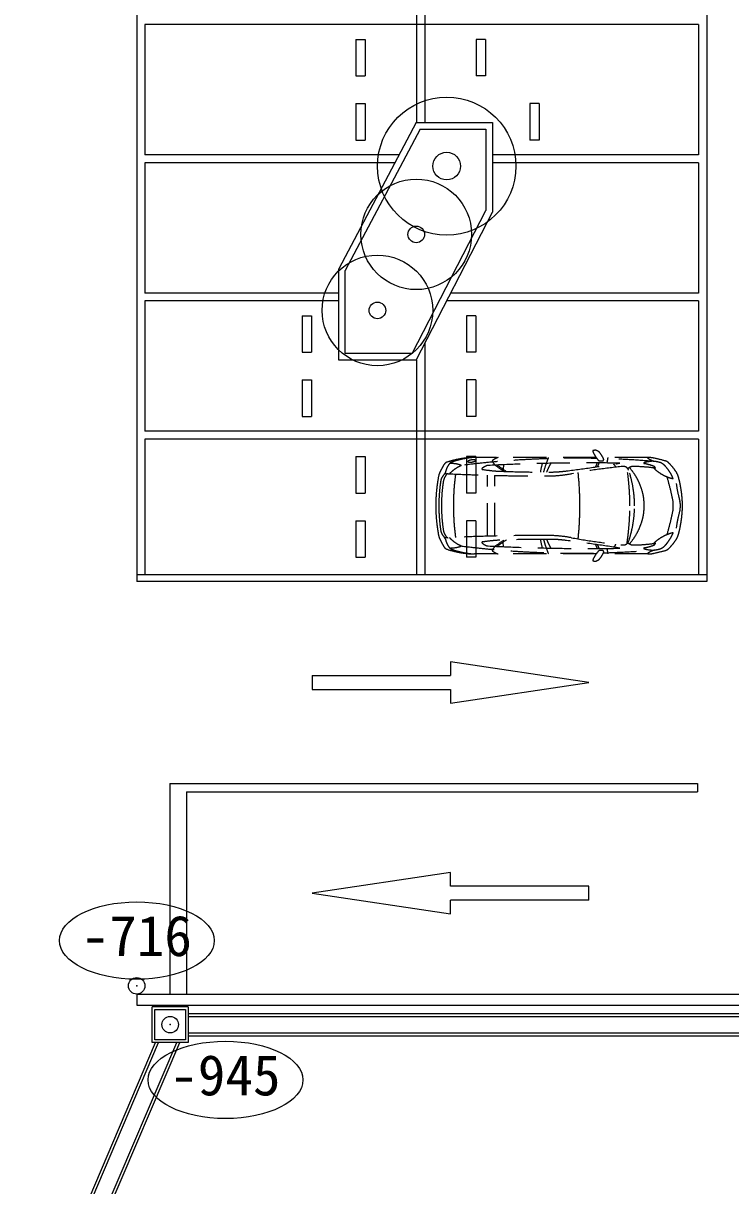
# Model space of a CAD drawing. Units: millimetres at full size, sheet at 1:500; details may follow other scales. Extents: x -140000 to 140000, y -100000 to 100000.
# Drawn here: x -28602 to -15809, y -12963 to 8069 of the extents above; entities that cross this region are included whole.
import ezdxf
from ezdxf.enums import TextEntityAlignment as Align

# ---------------------------------------------------------------- set-up
doc = ezdxf.new("R2010")
doc.units = ezdxf.units.MM
doc.header["$LTSCALE"] = 500
doc.header["$PDMODE"] = 32
doc.header["$PDSIZE"] = 300
doc.linetypes.add('DASHED1', pattern=[1.8, 1.2, -0.6])
for name, color, linetype in [('7-6', 4, 'DASHED1'), ('D-3', 7, 'Continuous'), ('D-9', 4, 'Continuous'), ('D-B', 7, 'Continuous'), ('D-D', 4, 'Continuous')]:
    doc.layers.add(name, color=color, linetype=linetype)
doc.styles.add('ＭＳ ゴシック', font='')
doc.styles.get('ＭＳ ゴシック').set_extended_font_data('MS Gothic')

msp = doc.modelspace()

# ---------------------------------------------------------------- linework, layer by layer
at = {"layer": '7-6'}
for p, q in [((-18242.3, 212.5), (-20440.7, 212.5)), ((-17306.8, 212.5), (-18121, 212.5)), ((-20562.6, 140.9), (-20562.7, 139.9)), ((-20562.7, 139.9), (-20562.7, 139)), ((-20562.7, 139), (-20562.4, 138)), ((-20562.3, 141.9), (-20562.6, 140.9)), ((-20562.4, 138), (-20562.1, 137.1)), ((-20561.9, 142.9), (-20562.3, 141.9)), ((-20562.1, 137.1), (-20561.5, 136.3)), ((-20561.2, 143.9), (-20561.9, 142.9)), ((-20561.5, 136.3), (-20560.8, 135.4)), ((-20560.5, 145), (-20561.2, 143.9)), ((-20560.8, 135.4), (-20559.9, 134.6)), ((-20559.5, 146), (-20560.5, 145)), ((-20559.9, 134.6), (-20558.9, 133.8)), ((-20558.4, 147), (-20559.5, 146)), ((-20558.9, 133.8), (-20557.7, 133.1)), ((-20557.2, 148.1), (-20558.4, 147)), ((-20557.7, 133.1), (-20556.3, 132.4)), ((-20555.7, 149.2), (-20557.2, 148.1)), ((-20556.3, 132.4), (-20554.8, 131.8)), ((-20554.2, 150.2), (-20555.7, 149.2)), ((-20554.8, 131.8), (-20553.2, 131.1)), ((-20552.5, 151.3), (-20554.2, 150.2)), ((-20553.2, 131.1), (-20551.4, 130.6)), ((-20550.6, 152.3), (-20552.5, 151.3)), ((-20551.4, 130.6), (-20549.4, 130)), ((-20548.6, 153.4), (-20550.6, 152.3)), ((-20549.4, 130), (-20547.4, 129.5)), ((-20546.5, 154.4), (-20548.6, 153.4)), ((-20547.4, 129.5), (-20545.2, 129.1)), ((-20541.9, 156.4), (-20546.5, 154.4)), ((-20545.2, 129.1), (-20542.8, 128.7)), ((-20542.8, 128.7), (-20540.4, 128.4)), ((-20539.4, 157.4), (-20541.9, 156.4)), ((-20540.4, 128.4), (-20535.2, 127.8)), ((-20536.8, 158.3), (-20539.4, 157.4)), ((-20534.1, 159.3), (-20536.8, 158.3)), ((-20535.2, 127.8), (-20532.4, 127.6)), ((-20528.3, 161.1), (-20534.1, 159.3)), ((-20532.4, 127.6), (-20526.6, 127.4)), ((-20525.4, 161.9), (-20528.3, 161.1)), ((-20526.6, 127.4), (-20517.3, 127.4)), ((-20522.3, 162.8), (-20525.4, 161.9)), ((-20519.2, 163.6), (-20522.3, 162.8)), ((-20516, 164.3), (-20519.2, 163.6)), ((-20517.3, 127.4), (-20514, 127.5)), ((-20509.4, 165.7), (-20516, 164.3)), ((-20514, 127.5), (-20507.4, 127.9)), ((-20506.1, 166.3), (-20509.4, 165.7)), ((-20507.4, 127.9), (-20504.1, 128.2)), ((-20499.3, 167.5), (-20506.1, 166.3)), ((-20504.1, 128.2), (-20500.7, 128.5)), ((-20500.7, 128.5), (-20493.9, 129.3)), ((-20492.5, 168.5), (-20499.3, 167.5)), ((-20493.9, 129.3), (-20483.7, 130.8)), ((-20485.7, 169.3), (-20492.5, 168.5)), ((-20482.3, 169.6), (-20485.7, 169.3)), ((-20483.7, 130.8), (-20480.3, 131.4)), ((-20479, 169.8), (-20482.3, 169.6)), ((-20480.3, 131.4), (-20477, 132.1)), ((-20475.6, 170.1), (-20479, 169.8)), ((-20477, 132.1), (-20473.7, 132.7)), ((-20472.4, 170.2), (-20475.6, 170.1)), ((-20473.7, 132.7), (-20470.4, 133.5)), ((-20469.1, 170.3), (-20472.4, 170.2)), ((-20470.4, 133.5), (-20467.2, 134.2)), ((-20466, 170.4), (-20469.1, 170.3)), ((-20467.2, 134.2), (-20461, 135.8)), ((-20459.8, 170.4), (-20466, 170.4)), ((-20461, 135.8), (-20458, 136.7)), ((-20454, 170.2), (-20459.8, 170.4)), ((-20458, 136.7), (-20455.1, 137.6)), ((-20455.1, 137.6), (-20452.3, 138.5)), ((-20451.2, 170), (-20454, 170.2)), ((-20452.3, 138.5), (-20449.6, 139.4)), ((-20446, 169.4), (-20451.2, 170)), ((-20449.6, 139.4), (-20447, 140.4)), ((-20447, 140.4), (-20444.5, 141.4)), ((-20443.6, 169.1), (-20446, 169.4)), ((-20444.5, 141.4), (-20442.1, 142.4)), ((-20441.2, 168.7), (-20443.6, 169.1)), ((-20442.1, 142.4), (-20439.9, 143.4)), ((-20439, 168.2), (-20441.2, 168.7)), ((-20439.9, 143.4), (-20437.8, 144.4)), ((-20437, 167.8), (-20439, 168.2)), ((-20437.8, 144.4), (-20435.8, 145.5)), ((-20435, 167.2), (-20437, 167.8)), ((-20435.8, 145.5), (-20433.9, 146.5)), ((-20433.2, 166.6), (-20435, 167.2)), ((-20433.9, 146.5), (-20432.2, 147.6)), ((-20431.6, 166), (-20433.2, 166.6)), ((-20432.2, 147.6), (-20430.6, 148.6)), ((-20430.1, 165.4), (-20431.6, 166)), ((-20430.6, 148.6), (-20429.2, 149.7)), ((-20428.7, 164.7), (-20430.1, 165.4)), ((-20429.2, 149.7), (-20428, 150.7)), ((-20427.5, 163.9), (-20428.7, 164.7)), ((-20428, 150.7), (-20425.9, 152.8)), ((-20426.5, 163.2), (-20427.5, 163.9)), ((-20425.6, 162.3), (-20426.5, 163.2)), ((-20425.9, 152.8), (-20425.1, 153.9)), ((-20424.9, 161.5), (-20425.6, 162.3)), ((-20425.1, 153.9), (-20424.5, 154.9)), ((-20424.3, 160.6), (-20424.9, 161.5)), ((-20424.5, 154.9), (-20424.1, 155.9)), ((-20423.9, 159.7), (-20424.3, 160.6)), ((-20424.1, 155.9), (-20423.8, 156.9)), ((-20423.7, 158.8), (-20423.9, 159.7)), ((-20423.8, 156.9), (-20423.7, 157.9)), ((-20423.7, 157.9), (-20423.7, 158.8)), ((-19916.6, 81.3), (-19925.4, -0.6)), ((-20204.8, -1211.9), (-20204.8, -108.2)), ((-20076.8, -1208.6), (-20076.8, -111.5)), ((-17376.1, -692.6), (-17376.1, -627.5)), ((-16848.3, -704.4), (-16848.3, -615.7)), ((-16683.8, -706.2), (-16683.8, -613.8)), ((-16720.4, -685.9), (-16720.4, -634.1)), ((-19916.6, -1401.3), (-19925.4, -1319.4)), ((-18242.3, -1532.5), (-20440.7, -1532.5)), ((-17306.8, -1532.5), (-18121, -1532.5))]:
    msp.add_line(p, q, dxfattribs=at)
for centre, radius, start, end in [((-20359.4, -1229.3), 1444.9, 93.82214, 110.54121), ((-20440.7, -1087.5), 1300, 90, 97.13411), ((-19914.3, -111.9), 339.2, 106.98474, 125.95397), ((-16752, -724.2), 2534.4, 158.31023, 164.61148), ((-18294.8, 327.5), 10, 107.06803, 202.88196), ((-17756.3, 554.8), 594.5, 202.88196, 221.43608), ((-18251.7, 187), 157, 95.76472, 107.06803), ((-18261.4, 283.5), 60, 67.48909, 95.76472), ((-18347.7, 75.4), 285.3, 59.52241, 67.48909), ((-18253.7, 235.1), 100, 36.73922, 59.52241), ((-18706.6, -103), 665.2, 25.91569, 36.73922), ((-18769.5, 296.2), 746.5, 345.75741, 353.55689), ((-17089.5, 494.4), 366, 230.36968, 254.48858), ((-17306.8, -287.5), 500, 77.42553, 90), ((-19838, -635.3), 1361.2, 147.96548, 155.43179), ((-20907.2, 33.6), 100, 107.58483, 147.96548), ((-20573, -147.4), 407, 141.71217, 167.96103), ((-20368.2, -1667), 1884, 97.13411, 107.58483), ((-20882.3, 85.1), 20, 90.06135, 143.06545), ((-20437.3, -520.2), 634.2, 113.10357, 136.34873), ((-20845.3, 67.6), 60, 110.54121, 141.71217), ((-20881.7, -495.3), 600.5, 71.03096, 90.06135), ((-20688.1, 67.8), 5, 293.10357, 71.03096), ((-18596.6, -16490.9), 16690.2, 88.74066, 97.18174), ((-20300.5, 6.1), 10, 130.36743, 261.99453), ((-20124.5, -200.9), 281.8, 111.27366, 130.36743), ((-20190.4, -31.6), 100, 92.87722, 111.27366), ((-18373.8, -36177.4), 36291.5, 89.11959, 92.87722), ((-20101.7, 146.5), 20, 125.95397, 215.01903), ((-19455.2, 599.5), 809.4, 215.01903, 219.51893), ((-20002.5, 148), 100, 219.51893, 234.1844), ((-16813.3, 4567.4), 5549.9, 234.1844, 236.09093), ((-16773.5, 4567.4), 5549.9, 234.02358, 236.11819), ((-17899.9, -268.5), 1369.3, 164.20358, 170.88371), ((-18145.1, -433.6), 1064.8, 149.45544, 158.97609), ((-22766.1, 31045.6), 31331.3, 277.30909, 279.09041), ((-16678.4, -11000.3), 11103, 95.58991, 100.42122), ((-16481, -664.7), 1910.5, 155.95505, 158.33965), ((-16446.6, -664.7), 1910.5, 155.96018, 158.16716), ((-18179.5, 181.2), 30, 221.43608, 259.92626), ((-18156.9, 308.7), 159.5, 259.92626, 281.18186), ((-18130.8, 176.8), 25, 281.18186, 25.91569), ((-18596.6, -16490.9), 16690.2, 85.31388, 88.33111), ((-18014.9, -12.7), 137.1, 21.14249, 48.91122), ((-17816.2, 108.8), 1, 279.09041, 89.11959), ((-17750.1, -49.6), 100, 18.88429, 95.58991), ((-22220.1, -671.8), 4587.4, 0.14664, 8.76553), ((-17508.9, -230), 292.6, 110.75766, 123.88881), ((-18472.1, -696), 1103.8, 13.03876, 41.19142), ((-17577.2, -49.9), 100, 89.42931, 110.75766), ((-17606.2, -2956.3), 3006.6, 81.71622, 89.42931), ((-17371.4, 111.4), 10, 102.49857, 259.86785), ((-17114.9, -1045.8), 1195.3, 95.97237, 102.49857), ((-17547.2, -872.3), 989.3, 69.83261, 79.86785), ((-17218.4, -55.9), 200, 82.37536, 95.97237), ((-17226.8, 0), 60, 21.12086, 69.83261), ((-16672.1, 569.4), 763.4, 225.65772, 255.86262), ((-18308.9, -4780.4), 5103.3, 75.06905, 77.42553), ((-17303.4, -690.3), 840, 76.16085, 82.37536), ((-17172.7, 20.9), 2, 261.71622, 21.12086), ((-17150.3, -68.8), 200, 43.77317, 76.16085), ((-17558.1, -459.6), 764.8, 22.73339, 43.77317), ((-17032.7, 5.7), 150, 44.78363, 75.06905), ((-17651.7, -608.7), 1022.2, 32.83204, 44.78363), ((-18259, -667.1), 2884.9, 168.95157, 179.86003), ((-20894.1, -152.5), 200, 155.43179, 168.95157), ((-18116, -670.9), 2972.6, 170.81296, 179.79051), ((-20951.8, -212.3), 100, 154.81937, 170.81296), ((-20752.7, -305.9), 320, 135.64985, 154.81937), ((-20807.9, -243.7), 200, 152.27177, 171.13586), ((-20713.9, -293.1), 306.2, 138.82693, 152.27177), ((-21010.1, -54.2), 40, 315.64985, 347.96103), ((-19219.5, 35608.8), 35730.6, 267.17847, 270.13888), ((-20921.8, -111.2), 30, 87.27149, 138.82693), ((-16418.9, -667.4), 4405.8, 172.43489, 179.90355), ((-19381.1, 6543.7), 6611.9, 261.99453, 263.30904), ((-19918.4, 1963.2), 2000, 263.30904, 267.67764), ((-19185.5, 20036.6), 20088.2, 267.67764, 270.28447), ((-19138.9, 2378.3), 2500, 270.13888, 280.42122), ((-19098.1, 2448.6), 2500, 270.28447, 277.30909), ((-24312.2, -661.6), 5775.4, 0.01517, 5.98536), ((-19539.9, -661.8), 1991.5, 0.05202, 18.88429), ((-21530.9, -1500), 4769, 11.16014, 16.60415), ((-16857.3, -166), 5, 255.86262, 22.73339), ((-17044.9, -217.2), 300, 15.36382, 32.83204), ((-18747.9, -685.1), 2066, 3.2257, 15.36382), ((-18068.4, -670.9), 2972.6, 171.13586, 179.79051), ((-14528.4, 50.2), 2287.9, 187.68901, 195.96594), ((-18176.1, -627.5), 800, 0, 13.03876), ((-17048.3, -615.7), 200, 0, 11.16014), ((-16920.4, -634.1), 200, 0, 15.96594), ((-17483.8, -613.8), 800, 0, 3.2257), ((-18259, -653), 2884.9, 180.13997, 191.04843), ((-18116, -649.2), 2972.6, 180.20949, 189.18704), ((-18068.4, -649.2), 2972.6, 180.20949, 188.86414), ((-16418.9, -652.6), 4405.8, 180.09645, 187.56511), ((-24312.2, -658.5), 5775.4, 354.01464, 359.98483), ((-22220.1, -648.3), 4587.4, 351.23447, 359.85336), ((-19539.9, -658.2), 1991.5, 341.11571, 359.94798), ((-18176.1, -692.6), 800, 346.96124, 360), ((-21530.9, 180), 4769, 343.39585, 348.83986), ((-17048.3, -704.4), 200, 348.83986, 0), ((-14528.4, -1370.2), 2287.9, 164.03406, 172.31099), ((-18747.9, -635), 2066, 344.63618, 356.7743), ((-16920.4, -685.9), 200, 344.03406, 0), ((-17483.8, -706.2), 800, 356.7743, 0), ((-18472.1, -624), 1103.8, 318.80858, 346.96124), ((-20894.1, -1167.5), 200, 191.04843, 204.56821), ((-19838, -684.7), 1361.2, 204.56821, 212.03452), ((-20951.8, -1107.8), 100, 189.18704, 205.18063), ((-20752.7, -1014.2), 320, 205.18063, 224.35015), ((-20807.9, -1076.4), 200, 188.86414, 207.72823), ((-20713.9, -1027), 306.2, 207.72823, 221.17307), ((-21010.1, -1265.8), 40, 12.03897, 44.35015), ((-19219.5, -36928.9), 35730.6, 89.86112, 92.82153), ((-20573, -1172.6), 407, 192.03897, 218.28783), ((-20921.8, -1208.8), 30, 221.17307, 272.72851), ((-20437.3, -799.8), 634.2, 223.65127, 246.89643), ((-19138.9, -3698.4), 2500, 79.57878, 89.86112), ((-16678.4, 9680.3), 11103, 259.57878, 264.41009), ((-16672.1, -1889.5), 763.4, 104.13738, 134.34228), ((-17558.1, -860.4), 764.8, 316.22683, 337.26661), ((-16857.3, -1154.1), 5, 337.26661, 104.13738), ((-17044.9, -1102.9), 300, 327.16796, 344.63618), ((-20907.2, -1353.7), 100, 212.03452, 252.41517), ((-20368.2, 346.9), 1884, 252.41517, 262.86589), ((-20882.3, -1405.1), 20, 216.93455, 269.93865), ((-20845.3, -1387.6), 60, 218.28783, 249.45879), ((-20881.7, -824.7), 600.5, 269.93865, 288.96904), ((-20359.4, -90.7), 1444.9, 249.45879, 266.17786), ((-20688.1, -1387.8), 5, 288.96904, 66.89643), ((-18596.6, 15170.9), 16690.2, 262.81826, 271.25934), ((-20300.5, -1326.2), 10, 98.00547, 229.63257), ((-20124.5, -1119.1), 281.8, 229.63257, 248.72634), ((-19381.1, -7863.8), 6611.9, 96.69096, 98.00547), ((-20190.4, -1288.5), 100, 248.72634, 267.12278), ((-18373.8, 34857.4), 36291.5, 267.12278, 270.88041), ((-19918.4, -3283.2), 2000, 92.32236, 96.69096), ((-20101.7, -1466.5), 20, 144.98097, 234.04603), ((-19455.2, -1919.5), 809.4, 140.48107, 144.98097), ((-20002.5, -1468.1), 100, 125.8156, 140.48107), ((-16813.3, -5887.4), 5549.9, 123.90907, 125.8156), ((-16773.5, -5887.4), 5549.9, 123.88181, 125.97642), ((-19185.5, -21356.6), 20088.2, 89.71553, 92.32236), ((-17899.9, -1051.5), 1369.3, 189.11629, 195.79642), ((-16752, -595.9), 2534.4, 195.38852, 201.68977), ((-18145.1, -886.4), 1064.8, 201.02391, 210.54456), ((-19098.1, -3768.6), 2500, 82.69091, 89.71553), ((-22766.1, -32365.6), 31331.3, 80.90959, 82.69091), ((-16481, -655.4), 1910.5, 201.66035, 204.04495), ((-16446.6, -655.4), 1910.5, 201.83284, 204.03982), ((-18179.5, -1501.3), 30, 100.07374, 138.56392), ((-18156.9, -1628.8), 159.5, 78.81814, 100.07374), ((-18596.6, 15170.9), 16690.2, 271.66889, 274.68612), ((-18769.5, -1616.3), 746.5, 6.44311, 14.24259), ((-18014.9, -1307.3), 137.1, 311.08878, 338.85751), ((-17816.2, -1428.8), 1, 270.88041, 80.90959), ((-17750.1, -1270.4), 100, 264.41009, 341.11571), ((-17508.9, -1090.1), 292.6, 236.11119, 249.24234), ((-17577.2, -1270.2), 100, 249.24234, 270.57069), ((-17606.2, 1636.3), 3006.6, 270.57069, 278.28378), ((-17371.4, -1431.4), 10, 100.13215, 257.50143), ((-17114.9, -274.2), 1195.3, 257.50143, 264.02763), ((-17547.2, -447.7), 989.3, 280.13215, 290.16739), ((-17089.5, -1814.4), 366, 105.51142, 129.63032), ((-17218.4, -1264.1), 200, 264.02763, 277.62464), ((-17226.8, -1320), 60, 290.16739, 338.87914), ((-18308.9, 3460.3), 5103.3, 282.57447, 284.93095), ((-17303.4, -629.8), 840, 277.62464, 283.83915), ((-17172.7, -1340.9), 2, 338.87914, 98.28378), ((-17150.3, -1251.2), 200, 283.83915, 316.22683), ((-17032.7, -1325.7), 150, 284.93095, 315.21637), ((-17651.7, -711.3), 1022.2, 315.21637, 327.16796), ((-20440.7, -232.5), 1300, 262.86589, 270), ((-19914.3, -1208.1), 339.2, 234.04603, 253.01526), ((-18294.8, -1647.6), 10, 157.11804, 252.93197), ((-17756.3, -1874.9), 594.5, 138.56392, 157.11804), ((-18251.7, -1507), 157, 252.93197, 264.23528), ((-18261.4, -1603.6), 60, 264.23528, 292.51091), ((-18347.7, -1395.4), 285.3, 292.51091, 300.47759), ((-18253.7, -1555.1), 100, 300.47759, 323.26078), ((-18706.6, -1217), 665.2, 323.26078, 334.08431), ((-18130.8, -1496.8), 25, 334.08431, 78.81814), ((-17306.8, -1032.5), 500, 270, 282.57447)]:
    msp.add_arc(centre, radius, start, end, dxfattribs=at)
at = {"layer": 'D-3', "color": 4}
for p, q in [((-26551.5, 30641.4), (-26551.5, -1908.6)), ((-16241.5, 30641.4), (-16241.5, -1908.6)), ((-21491.5, 10296.4), (-21491.5, 6273.4)), ((-21341.5, 10296.4), (-21341.5, 6273.4)), ((-26401.5, 8046.4), (-26401.5, 5686.4)), ((-16391.5, 8046.4), (-26401.5, 8046.4)), ((-16391.5, 8046.4), (-16391.5, 5686.4)), ((-21808.7, 5686.4), (-26401.5, 5686.4)), ((-16391.5, 5686.4), (-20118.6, 5686.4)), ((-21882.7, 5546.4), (-26401.5, 5546.4)), ((-26401.5, 5546.4), (-26401.5, 3186.4)), ((-16391.5, 5546.4), (-20118.6, 5546.4)), ((-16391.5, 5546.4), (-16391.5, 3186.4)), ((-22898.6, 3186.4), (-26401.5, 3186.4)), ((-16391.5, 3186.4), (-20874, 3186.4)), ((-22898.6, 3046.4), (-26401.5, 3046.4)), ((-26401.5, 3046.4), (-26401.5, 686.4)), ((-16391.5, 3046.4), (-20946.1, 3046.4)), ((-16391.5, 3046.4), (-16391.5, 686.4)), ((-21341.5, 2278.4), (-21341.5, -1908.6)), ((-21491.5, 1973.4), (-21491.5, -1908.6)), ((-16391.5, 686.4), (-26401.5, 686.4)), ((-26401.5, 546.4), (-26401.5, -1908.6)), ((-16391.5, 546.4), (-26401.5, 546.4)), ((-16391.5, 546.4), (-16391.5, -1908.6))]:
    msp.add_line(p, q, dxfattribs=at)
at = {"layer": 'D-3'}
for p, q in [((-22591.5, 7776.4), (-22591.5, 7116.4)), ((-22591.5, 7776.4), (-22421.5, 7776.4)), ((-22421.5, 7776.4), (-22421.5, 7116.4)), ((-20411.5, 7776.4), (-20411.5, 7116.4)), ((-20241.5, 7776.4), (-20411.5, 7776.4)), ((-20241.5, 7776.4), (-20241.5, 7116.4)), ((-22591.5, 7116.4), (-22421.5, 7116.4)), ((-20241.5, 7116.4), (-20411.5, 7116.4)), ((-22591.5, 6616.4), (-22421.5, 6616.4)), ((-22421.5, 6616.4), (-22421.5, 5956.4)), ((-19441.5, 6616.4), (-19441.5, 5956.4)), ((-19271.5, 6616.4), (-19441.5, 6616.4)), ((-19271.5, 6616.4), (-19271.5, 5956.4)), ((-19271.5, 5956.4), (-19441.5, 5956.4)), ((-23561.5, 2776.4), (-23391.5, 2776.4)), ((-23561.5, 2776.4), (-23561.5, 2116.4)), ((-23391.5, 2776.4), (-23391.5, 2116.4)), ((-20586.5, 2776.4), (-20586.5, 2116.4)), ((-20416.5, 2776.4), (-20586.5, 2776.4)), ((-20416.5, 2776.4), (-20416.5, 2116.4)), ((-23561.5, 2116.4), (-23391.5, 2116.4)), ((-20416.5, 2116.4), (-20586.5, 2116.4)), ((-23561.5, 1616.4), (-23561.5, 956.4)), ((-23561.5, 956.4), (-23391.5, 956.4)), ((-22591.5, 228.9), (-22591.5, -431.1)), ((-22591.5, 228.9), (-22421.5, 228.9)), ((-22421.5, 228.9), (-22421.5, -431.1)), ((-20586.5, 228.9), (-20586.5, -431.1)), ((-20416.5, 228.9), (-20586.5, 228.9)), ((-20416.5, 228.9), (-20416.5, -431.1)), ((-22591.5, -431.1), (-22421.5, -431.1)), ((-20416.5, -431.1), (-20586.5, -431.1)), ((-22591.5, -931.1), (-22421.5, -931.1)), ((-22421.5, -931.1), (-22421.5, -1591.1)), ((-20416.5, -931.1), (-20586.5, -931.1)), ((-20586.5, -931.1), (-20586.5, -1591.1)), ((-26551.5, -1908.6), (-26551.5, -2028.6)), ((-16241.5, -1908.6), (-26551.5, -1908.6))]:
    msp.add_line(p, q, dxfattribs=at)
for points in [[(-22591.5, 6616.4), (-22591.5, 5956.4), (-22421.5, 5956.4)], [(-23561.5, 1616.4), (-23391.5, 1616.4), (-23391.5, 956.4)], [(-20416.5, 1616.4), (-20416.5, 956.4), (-20586.5, 956.4)], [(-20416.5, 1616.4), (-20586.5, 1616.4), (-20586.5, 956.4)], [(-22591.5, -931.1), (-22591.5, -1591.1), (-22421.5, -1591.1)], [(-20416.5, -931.1), (-20416.5, -1591.1), (-20586.5, -1591.1)], [(-16241.5, -1908.6), (-16241.5, -2028.6), (-26551.5, -2028.6)]]:
    msp.add_lwpolyline(points, dxfattribs=at)
at = {"layer": 'D-9', "color": 7}
for p, q in [((-21498.6, 6273.4), (-22898.6, 3623.4)), ((-21426.3, 6153.4), (-22778.6, 3593.6)), ((-21498.6, 6273.4), (-20118.6, 6273.4)), ((-21426.3, 6153.4), (-20238.6, 6153.4)), ((-20238.6, 6153.4), (-20238.6, 4682.5)), ((-20118.6, 6273.4), (-20118.6, 4653.4)), ((-21571.8, 2093.4), (-20238.6, 4682.5)), ((-21498.6, 1973.4), (-20118.6, 4653.4)), ((-22898.6, 1973.4), (-22898.6, 3623.4)), ((-22778.6, 2093.4), (-22778.6, 3593.6)), ((-21498.6, 1973.4), (-22898.6, 1973.4)), ((-21571.8, 2093.4), (-22778.6, 2093.4))]:
    msp.add_line(p, q, dxfattribs=at)
at = {"layer": 'D-9'}
for p, q in [((-20876.5, -3483.6), (-20876.5, -3733.6)), ((-23376.5, -3733.6), (-23376.5, -3983.6)), ((-23376.5, -3733.6), (-20876.5, -3733.6)), ((-23376.5, -3983.6), (-20876.5, -3983.6)), ((-20876.5, -3983.6), (-20876.5, -4233.6)), ((-25951.5, -5688.6), (-25951.5, -9498.6)), ((-25951.5, -5688.6), (-16411.5, -5688.6)), ((-25651.5, -5838.6), (-25651.5, -9498.6)), ((-25651.5, -5838.6), (-16411.5, -5838.6)), ((-16411.5, -5688.6), (-16411.5, -5838.6)), ((-20876.5, -7543.6), (-20876.5, -7293.6)), ((-18376.5, -7543.6), (-20876.5, -7543.6)), ((-18376.5, -7793.6), (-18376.5, -7543.6)), ((-18376.5, -7793.6), (-20876.5, -7793.6)), ((-20876.5, -8043.6), (-20876.5, -7793.6)), ((-25620.2, -9723.6), (-26270.2, -9723.6)), ((-26220.2, -9773.6), (-25670.2, -9773.6)), ((-26220.2, -10323.6), (-26220.2, -9773.6)), ((-25670.2, -9773.6), (-25670.2, -10323.6)), ((-25620.2, -9723.6), (-25620.2, -10373.6)), ((-25620.2, -9848.6), (-3041.5, -9848.6)), ((-25620.2, -9898.6), (-3041.5, -9898.6)), ((-25620.2, -10198.6), (-3041.5, -10198.6)), ((-25620.2, -10248.6), (-3041.5, -10248.6)), ((-28602.3, -15995), (-26208.2, -10373.6)), ((-28551.4, -16003.1), (-26153.9, -10373.6)), ((-28246, -16051.7), (-25827.8, -10373.6)), ((-28195.1, -16059.8), (-25773.4, -10373.6)), ((-25670.2, -10323.6), (-26220.2, -10323.6))]:
    msp.add_line(p, q, dxfattribs=at)
at = {"layer": 'D-9', "color": 3}
for p, q in [((-26551.5, -9498.6), (-26551.5, -9698.6)), ((-26551.5, -9498.6), (-3241.5, -9498.6)), ((-26551.5, -9698.6), (-3041.5, -9698.6))]:
    msp.add_line(p, q, dxfattribs=at)
at = {"layer": 'D-9'}
for points in [[(-20876.5, -4233.6), (-18376.5, -3858.6), (-20876.5, -3483.6)], [(-20876.5, -7293.6), (-23376.5, -7668.6), (-20876.5, -8043.6)], [(-25620.2, -10373.6), (-26270.2, -10373.6), (-26270.2, -9723.6)]]:
    msp.add_lwpolyline(points, dxfattribs=at)
at = {"layer": 'D-B'}
for centre, major_axis in [((-26547.8, -8527.8), (-1400, 0)), ((-24945.2, -11048.6), (1400, 0))]:
    msp.add_ellipse(centre, major_axis=major_axis, ratio=0.5, dxfattribs=at)
for p in [(-26551.5, -9345.8), (-25945.2, -10048.6)]:
    msp.add_point(p, dxfattribs=at)
at = {"layer": 'D-D', "color": 7}
for centre, radius in [((-20945.6, 5484), 1250), ((-20945.6, 5484), 250), ((-21495.4, 4249.1), 1000), ((-21495.4, 4249.1), 150), ((-22198.6, 2873.4), 1000), ((-22198.6, 2873.4), 150)]:
    msp.add_circle(centre, radius, dxfattribs=at)

# ---------------------------------------------------------------- texts
at = {"layer": 'D-B', "color": 4, "style": 'ＭＳ ゴシック'}
for s, p in [('-716', (-27547.8, -9027.8)), ('-945', (-25945.2, -11548.6))]:
    msp.add_text(s, height=733.1, dxfattribs=at).set_placement(p, align=Align.BOTTOM_LEFT)

doc.saveas('drawing.dxf')
